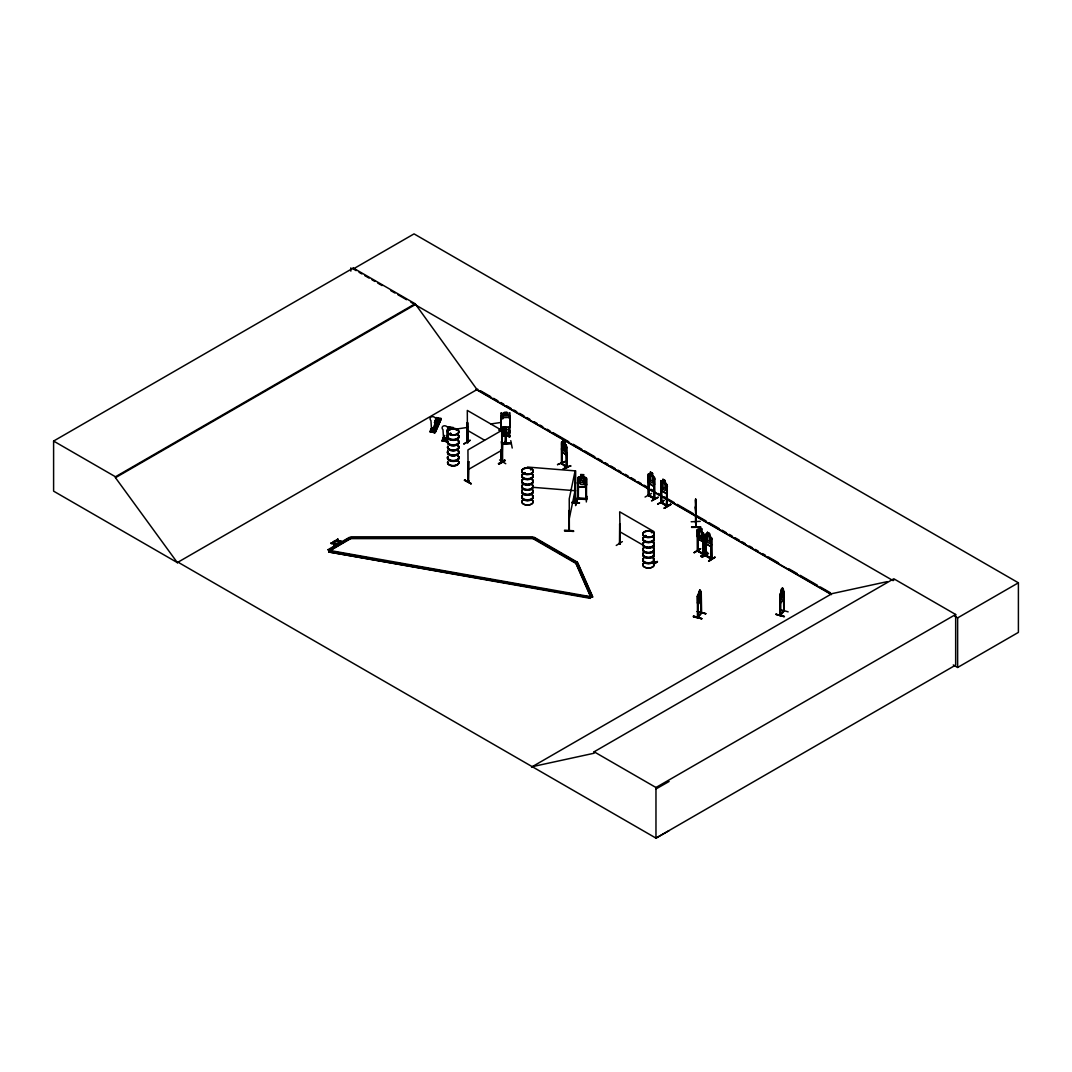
<?xml version="1.0" encoding="UTF-8"?>
<svg xmlns="http://www.w3.org/2000/svg" width="1072" height="1072" viewBox="0 0 1072 1072"><rect width="100%" height="100%" fill="white"/><g stroke="black" fill="none" stroke-linecap="round" stroke-linejoin="round"><path stroke-width="1.5" d="M500.932 429.899L500.972 413.162L501.884 413.336L500.972 413.162M501.817 429.872L501.83 426.562M501.87 418.294L501.857 413.122M695.648 508.771L695.715 510.486L695.715 503.974M695.902 514.118L695.46 507.11M564.529 530.184L573.574 530.761M573.52 531.404L564.475 530.828L573.533 531.35M577.647 479.05L578.465 479.09L578.344 499.15L578.545 498.386M576.709 501.575L577.875 495.934L577.151 501.495M577.62 499.123L586.639 499.271L585.66 498.467M577.58 498.132L585.821 498.48M585.701 479.573L585.781 499.472L585.701 479.573L586.518 479.613M586.304 501.977L587.014 496.363M783.404 610.839L779.974 614.832L780.724 615.154L780.59 593.459C782.855 581.011 776.141 613.532 783.351 599.007L783.766 596.139M577.674 477.737L578.625 476.919L585.526 477.308L586.505 478.219L586.612 484.691L585.58 487.144L578.585 486.822L577.674 484.343L577.781 477.777L577.62 499.07L586.491 499.458L586.518 478.166L583.637 477.201L583.637 474.695L580.649 474.628L583.637 474.695M577.674 484.343L578.666 486.728M578.599 486.809L585.593 487.077L586.612 484.691M580.649 477.067L578.625 476.973M583.637 477.201L585.017 478.152L585.017 482.708L583.53 484.598L580.756 484.464L579.255 482.454L579.255 477.898L580.756 477.147L580.662 474.561M695.916 526.513L695.929 521.89M695.822 526.566L696.224 506.667M433.262 429.296L432.539 430.261M433.061 428.934L432.793 430.287M445.349 438.327L444.398 439.292M701.718 618.678L693.262 616.762L701.745 618.705L693.477 616.092L701.745 618.705M775.994 614.189C801.494 621.599 758.574 609.821 784.275 616.346M568.91 510.929L568.897 530.828L569.004 510.46M574.753 483.097L574.646 503.451L575.061 471.064L569.232 498.909L569.353 530.372M575.101 502.272L575.584 502.728M574.619 503.371L575.007 502.741M574.659 502.674C575.61 500.503 576.16 504.148 574.753 502.875M575.061 502.942L574.847 482.896L575.664 482.963L574.847 482.896M571.845 502.674L579.496 502.862L571.899 502.272M435.245 423.266L436.947 423.815M569.232 518.741L575.061 490.896M449.449 434.053L450.977 433.544L449.449 433.544M450.736 433.463C448.136 434.2 451.781 434.482 450.642 433.302M456.565 429.684L457.047 430.046M524.972 473.181L524.583 472.551M524.838 472.631L525.066 473.462M530.546 469.683L530.801 468.987M530.935 469.71L530.868 469.308M644.607 536.08L645.344 535.531M644.942 536.08L645.719 535.585M651.401 532.395L652.044 532.02L651.588 532.65M575.57 502.031L574.847 502.004M575.597 505.488L576.347 499.874L575.637 505.515M561.473 448.686L561.929 451.58L566.016 454.876L566.646 452.84M697.47 602.799L697.376 596.22L699.882 589.788L699.936 592.387M783.444 610.531L784.155 610.249L779.974 615.556L780.054 594.263L783.364 589.225L783.806 611.402L783.833 610.102L783.404 610.638M654.577 484.276L653.84 486.38L648.882 483.512L648.225 474.172L650.409 474.467M711.62 544.549L710.897 546.64L705.925 543.785L705.282 540.971L706.046 543.692L710.91 546.492M702.951 541.775L703.661 539.819L703.004 541.883L697.993 539.042L697.403 536.201M698.716 593.808L697.805 617.633L701.544 612.97M697.926 604.568L697.51 602.732L697.899 604.688L700.807 600.963L700.74 591.154L701.276 613.305L697.43 617.512L697.926 616.842M701.544 612.259L701.235 612.621M779.974 615.556L780.724 614.43L780.309 615.167M780.697 615.221L780.724 614.43M780.389 595.295L780.295 615.676L784.155 610.973L784.074 591.128L783.739 611.388M445.081 438.461L444.317 439.131M444.813 438.073L444.907 438.944M432.78 427.902C429.135 438.796 430.73 425.584 431.386 430.046L435.111 430.596L435.46 429.617L435.46 430.904L431.051 430.261L431.051 428.961M430.462 431.815L431.641 428.907M434.709 422.006L436.545 417.611L441.316 418.857L435.165 432.659L441.208 418.857L436.317 418.147M430.381 431.802L432.311 427.674M432.592 427.889L430.756 432.016M432.512 429.028L430.957 432.056L432.552 429.189M434.951 423.52L437.403 418L431.52 432.137M435.607 422.288L437.456 418.147L436.545 417.611M432.458 430.167L432.86 429.028M432.699 430.113L433.128 429.242M433.302 429.658L431.962 429.457M434.307 432.539L439.145 420.01M433.745 432.458L440.096 418.388L434.214 432.525M435.46 429.617L435.165 432.659M434.602 432.579L440.954 418.268M434.83 432.431L440.726 418.79M447.225 441.771L442.468 440.78L443.084 438.086L443.433 439.172L447.158 439.721L447.158 438.689M442.146 441.048L444.572 435.513L442.146 441.048L444.344 436.8M446.756 431.132L448.592 426.736L453 427.648L452.384 429.041L447.962 428.385L452.384 428.787L453 427.38M442.79 441.141L444.625 437.001M443.996 438.569L445.403 438.649L445.349 440.94L444.049 440.619L444.049 438.448L445.403 438.649M442.428 440.927L443.326 440.914L444.545 438.153M447.614 431.252L449.449 427.112M444.813 439.172L444.625 438.555M446.582 439.694L447.198 430.234A3.042 2.399 23.9 0 0 447.145 426.83A3.042 2.399 23.9 0 0 442.991 426.214A3.042 2.399 23.9 0 0 442.991 429.725L443.594 439.373M447.238 438.542L446.059 441.45M446.877 441.423L447.506 438.743L446.635 441.704M442.468 439.48L442.803 440.565L446.542 441.115L447.158 439.721M651.535 493.455L645.049 497.046M657.645 504.349L664.144 500.329L657.699 504.041M702.08 557.346L708.525 553.313L702.133 557.025M463.895 444.063L470.246 440.351M622.363 541.601L616.253 545.46M694.2 552.643L700.552 548.931M467.017 442.428L467.312 422.462L467.7 442.816L467.03 441.664L467.74 442.079M500.771 461.201L501.508 462.3L501.669 442.294M501.736 461.442L502.004 462.474L501.669 430.247L467.312 410.415L467.446 442.294M501.723 462.099L501.013 461.764M619.603 543.651C621.505 545.233 617.566 542.352 620.326 543.343M654.027 562.72C652.593 561.808 655.407 563.966 653.438 563.189A5.668 3.27 0 0 1 648.493 567.999A5.668 3.27 0 0 1 643.589 563.081A5.695 3.283 0 0 0 648.493 568.12A5.695 3.283 0 0 0 653.424 563.202L654.027 531.645L619.683 511.813L620.259 544.027L619.683 523.86L619.482 543.879M697.323 536.241L697.323 529.702L698.073 529.179L703.741 533.32L703.822 554.666L697.323 550.995L698.287 550.499M697.859 551.343L698.207 531.377L697.403 531.176L698.207 531.377M703.366 553.393C706.917 555.577 686.737 545.166 704.036 554.532L703.379 534.325L703.085 554.278L703.379 534.325M654.577 499.056L648.212 495.452L648.466 494.514M648.305 474.132L648.265 495.492L649.069 495.545M652.526 475.7L652.526 473.248L650.342 472.069L649.364 479.398L650.409 481.958L652.392 483.097L653.438 481.757L653.438 477.201L652.392 475.78L654.644 477.777L654.349 498.587M660.821 502.728L661.692 502.875M667.374 505.435L666.637 505.341M667.052 506.346L667.186 485.053L666.409 483.874C654.242 475.914 665.833 485.884 662.952 479.358L665.136 480.537L665.069 483.016L667.253 485.053L667.253 506.373L666.529 505.247M661.035 502.527L667.494 506.225L667.052 505.622M705.229 555.671L711.687 559.37L711.687 538.037L709.57 535.96L709.57 533.521L707.386 532.342L707.466 534.74L705.282 534.432L705.791 556.006M705.885 536.188L705.309 535.853L705.751 556.02L705.47 554.8L711.687 558.646M711.62 558.606L711.902 559.236L705.523 555.51L705.537 535.719M328.782 551.37L350.772 537.997L532.945 537.997L575.892 562.787L590.886 596.756L590.364 598.35L328.782 551.986L590.364 597.734L590.886 596.756L592.602 597.131L584.307 596.206M328.782 551.986L329.305 550.392L328.059 549.668L329.305 551.008L344.112 553.634M701.611 612.929L701.249 593.004L700.86 613.318M468.745 461.764L467.941 461.978L468.745 461.764L468.384 481.475M502.607 462.099L502.527 442.267L501.723 442.481M435.339 423.118L436.746 423.909M437.108 423.896L435.714 423.118M456.082 430.046L456.726 430.019M523.819 472.739L523.685 473.355M644.942 535.826L646.376 536.08M646.255 536.335L645.049 536.523M699.627 590.578L698.77 593.848M698.877 592.334L699.627 591.396M697.792 597.761L697.885 617.552M705.765 613.64L697.497 611.429M697.899 616.306L698.22 617.177L698.14 597.332M700.86 612.809L697.885 616.829M780.59 598.015L781.22 599.181L783.016 594.987L782.52 587.845L781.166 589.386L781.3 591.878M783.364 589.225L782.426 590.27L782.52 587.845M780.041 609.472L788.148 611.857M562.251 463.01L561.782 463.091M566.364 467.084L566.418 447.292L566.954 467.553L561.366 463.426L566.699 467.66L566.646 446.327L564.877 444.116L564.957 441.637L563.215 440.244L562.318 447.506L563.189 450.16L564.823 451.473L565.694 450.213L564.957 441.637M562.237 463.761L561.701 443.5L562.184 463.694M561.969 463.345L566.512 466.427M504.095 415.025L501.106 415.976L501.16 427.661L510.232 427.259L510.218 417.222M468.585 480.712L467.874 481.127L468.719 480.939M436.947 424.03L436.934 422.998L435.5 423.212M561.46 463.493L561.473 442.146L563.269 442.803M450.736 433.731L450.052 434.053M651.629 532.342L652.339 532.409M652.232 532.462L651.669 532.235M661.585 480.926L660.848 481.449L661.236 502.567M660.915 481.516L661.625 481.02M697.403 529.782L698.113 529.273M430.073 431.909L434.495 432.552M433.651 432.445L434.508 432.579M448.243 427.232L453.349 427.969M445.778 441.584L446.3 441.664M577.741 498.145L577.714 499.123M577.62 498.4L586.612 498.721M697.323 529.702L697.43 551.062M701.53 541.052L701.664 528.764L701.597 531.243M467.74 442.803L467.901 422.797M501.991 462.447L502.527 442.267M499.592 459.942L505.756 463.72M498.426 463.694L504.858 459.982L498.788 464.31L505.18 460.518L498.467 463.761M620.045 544.161L620.259 524.195M653.344 563.591C654.295 561.259 658.382 562.21 657.19 561.339M657.23 561.674L653.384 563.926L657.27 561.755M653.706 564.207L657.511 561.889M703.969 534.66L703.165 534.459M694.241 552.777L700.646 548.623L694.241 552.361M698.06 550.861L703.755 553.902M707.172 552.375L700.726 556.462M178.113 562.224L177.416 562.639L53.6 491.15L53.6 441.061L353.278 268.04L415.145 303.751L477.013 389.565L831.229 594.076M353.278 268.04L353.278 268.965L414.047 233.884L1018.4 582.806L1018.4 632.386L957.631 667.467L953.289 664.948M53.6 441.061L115.468 476.772L415.145 303.751M669.089 830.639L655.97 838.116L178.032 562.184L177.322 562.586L115.468 477.697L415.145 304.676M177.322 562.586L477.71 389.163M330.953 542.981L333.673 542.995L333.754 543.772L330.953 543.397L333.754 543.37L334.357 545.353L334.343 543.41L337.01 543.826L334.343 543.826L333.633 541.44L333.673 543.41L330.953 543.397M337.935 541.36L335.134 540.569L337.841 540.583L338.538 542.941M337.814 539.028L337.332 539.725L337.814 539.028L339.033 542.66M333.151 542.137L333.633 541.44M335.134 540.985L337.841 540.998L338.538 542.539M334.853 544.656L334.357 545.353M341.191 541.414L338.524 541.414L338.444 540.636L341.191 541.012M328.059 549.668L349.526 537.273L350.772 537.997M329.493 549.467L349.526 537.889L350.772 538.613L532.945 538.613L575.892 563.403L590.886 597.385M467.941 469.75L502.299 449.918M329.305 551.008L350.772 538.613L350.772 536.978L532.945 536.978L532.945 538.613L534.204 537.889L561.393 553.594M532.945 537.997L534.204 537.273L577.138 562.063L575.892 563.403L577.138 562.063M648.908 473.677L653.866 476.544M649.069 495.599L648.493 475.459L648.707 495.746M650.409 472.203L652.526 473.248M648.225 480.712L648.882 483.512M654.027 498.775L654.215 478.755L654.858 498.962L648.466 495.237M654.791 479.09L653.987 478.889M662.952 479.358L661.973 486.675L663.032 489.234L665.002 490.373L666.06 489.033L666.06 484.477L665.002 480.618L663.032 479.479M661.102 482.735L661.531 503.076M660.848 487.988L661.625 490.708L666.476 493.509M666.596 486.165L667.4 486.38L666.596 486.165L666.637 506.064M660.915 487.948L661.571 490.748M653.987 498.721L654.215 483.713M667.253 491.606L666.462 493.656L661.491 490.788M658.061 497.167L651.535 500.892L658.315 497.328M667.079 505.595L661.035 501.803L661.33 503.036M666.529 505.448L661.746 502.433M666.529 505.971L666.824 492.651M670.63 504.108L664.144 508.168L670.616 504.068M664.184 508.101L670.67 504.456M664.493 508.329L670.911 504.59M707.386 532.342L706.408 539.658L707.466 542.231L709.436 543.37L710.495 542.017L710.495 537.461L709.436 533.601L707.466 532.462M705.952 533.95L711.62 538.077L711.594 559.37M711.031 539.162L711.835 539.363L711.031 539.162L711.513 559.303M705.885 556.02L706.113 542.673M711.848 558.445L710.977 559.021L711.259 545.635M710.964 558.432L706.18 555.417M708.579 561.165L715.051 557.065L708.927 561.326M531.551 767.096L831.939 593.66L887.281 581.627M532.248 766.681L594.116 753.227L594.116 751.794L893.793 578.773L955.661 614.484L955.661 665.096L655.97 838.116L655.97 787.505L955.661 614.484M893.793 580.207L893.097 580.622L410.831 302.183M954.763 616.226L957.631 617.887L1018.4 582.806M655.97 788.952L669.089 781.475M695.554 521.85L695.956 527.049L695.554 502.018M502.165 461.978L502.299 430.086L467.941 449.918L468.156 481.985L468.169 462.099M468.303 481.931L468.812 481.047M525.025 473.355L523.873 473.355M645.223 535.558L644.862 536.429M563.135 442.709L563.135 440.27M561.969 441.865L566.083 444.987M566.9 447.681L566.163 447.399M561.929 451.58L566.016 454.876M557.52 464.632L564.944 461.536M563.416 469.335L570.559 465.704L563.162 469.067M468.424 481.489L468.518 461.643M444.746 438.167L444.652 438.81M456.806 430.368L456.565 430.301M451.861 427.795L453.335 427.983M699.534 530.158L698.462 530.372L698.462 534.928L699.534 537.487L701.53 538.613L702.602 537.26L702.602 532.704L701.53 531.283M620.058 543.477L619.375 543.089M654.148 497.837L654.429 499.056M450.186 429.979L446.93 430.73M455.077 429.256L468.102 427.326M490.896 423.949L500.664 422.502M575.892 562.787L577.607 562.532L592.602 596.501M575.892 563.403L577.607 563.148L592.602 597.131M697.617 550.874L697.617 531.042M697.939 551.343L697.993 531.511M703.433 554.157L703.969 554.412M648.801 495.036L648.185 494.688M648.587 495.304L648.493 475.459M661.102 502.567L661.102 487.693M705.349 555.015L705.952 555.336M502.701 419.018L504.081 412.532L507.056 412.398L506.976 414.971L508.463 415.722M504.095 412.586L507.069 412.452M508.999 412.827C510.62 412.117 507.378 415.547 509.026 418M507.069 414.891L510.044 415.614L510.232 427.259M502.058 415.119L508.999 414.81M504.188 415.909L506.976 415.789M510.232 417.343L501.16 417.745M501.147 427.554L510.218 427.138M499.271 430.569L499.74 429.336M508.852 430.14L508.356 428.921L509.749 435.929M504.912 430.81L504.992 433.463L505.756 433.423L505.542 430.783M504.992 431.4L504.684 427.741M501.843 432.565L508.905 432.257L508.838 433.798L501.696 434.12M501.696 432.874L509.95 432.914L501.884 433.276M501.843 432.981L509.91 432.619M508.798 433.517L503.76 433.731L503.719 427.112M509.79 435.688L501.776 436.103L509.79 435.889M509.321 435.942L508.396 428.947L509.28 437.148L509.763 435.54M510.781 440.659L512.215 448.042M505.917 442.749L505.046 442.79L505.046 441.557L505.917 441.517L506.064 443.848L505.863 427.916M505.18 442.642L506.064 442.602M501.575 443.352L511.089 442.924L511.13 443.634L501.602 444.049M501.602 443.647L511.13 443.218M501.575 443.768L511.089 443.339M695.527 522.345L695.688 498.976L695.782 504.845M695.715 503.143L695.902 504.309M695.902 504.255L695.849 505.729L695.5 500.235M691.159 521.769L700.244 521.354M691.561 526.781L700.659 526.861M700.686 527.223L691.574 527.424M575.517 503.023L575.664 470.916L527.545 467.057M350.772 537.595L532.945 537.595M561.875 463.828L561.701 443.5M571.912 502.54L579.456 503.049M532.516 487.291L575.664 490.748M335.134 540.569L337.935 540.945L337.332 539.31M334.263 543.048L337.01 543.424M337.01 543.826L334.263 543.45L333.633 541.856M434.334 422.582L438.743 423.494L435.808 423.065M435.178 424.204L438.126 424.901L435.178 424.458M430.421 430.368L430.77 431.44L434.495 432.003L434.495 430.971M447.506 440.029L443.084 439.373L443.084 438.086M446.877 440.136L446.542 441.115M329.305 550.392L590.886 596.756M347.408 554.224L350.691 554.8M353.988 555.39L362.215 556.837M365.498 557.427L368.795 558.016M372.078 558.592L375.374 559.182M383.602 560.629L386.885 561.219M390.181 561.795L393.464 562.385M396.761 562.974L404.988 564.421M408.271 565.011L411.568 565.587M414.851 566.177L429.658 568.803M432.954 569.379L459.272 574.043M462.568 574.632L477.375 577.259M480.658 577.835L495.465 580.461M498.761 581.051L513.568 583.677M516.851 584.253L531.658 586.88M534.955 587.469L538.238 588.046M541.534 588.635L549.762 590.082M553.045 590.672L556.341 591.248M559.624 591.838L562.921 592.427M566.217 593.004L574.431 594.464M577.728 595.04L581.011 595.63M524.838 472.886L523.819 473.462M444.987 438.756L444.96 438.421M699.976 592.253L699.842 589.922M697.376 596.22L700.833 591.181L699.882 592.226L699.842 599.677L698.676 601.137L698.046 599.972M705.778 613.666L697.296 611.723M697.336 611.616L705.59 613.787M703.433 553.433L703.728 554.666M566.552 467.593L566.418 452.25M701.664 528.764L699.467 527.598L699.534 539.926M699.534 527.719L701.53 528.844M699.534 530.975L701.53 532.101M699.534 535.531L701.53 536.657M501.08 441.972L501.937 442.615M469.978 440.257L463.935 443.781M353.278 268.965L356.159 270.626M359.04 272.288L361.921 273.95M364.788 275.611L369.103 278.104M371.984 279.765L374.865 281.427M377.746 283.088L382.061 285.581M390.69 290.566L395.005 293.058M397.886 294.72L406.516 299.691M649.002 483.418L653.866 486.232M480.604 390.824L490.721 396.667M493.616 398.342L497.957 400.848M500.838 402.509L503.733 404.184M506.627 405.846L510.969 408.352M513.863 410.027L516.744 411.702M519.639 413.363L523.98 415.869M526.875 417.544L529.756 419.206M534.097 421.711L536.992 423.386M539.886 425.048L542.767 426.723M547.109 429.229L550.003 430.89M552.897 432.565L568.803 441.744M573.131 444.25L581.815 449.262M584.696 450.923L594.826 456.766M597.707 458.441L602.049 460.947M604.943 462.608L607.837 464.283M610.732 465.958L615.06 468.451M617.954 470.126L620.849 471.801M625.177 474.293L628.071 475.968M630.966 477.643L635.307 480.149M638.202 481.81L641.083 483.485M643.977 485.147L648.319 487.653M651.213 489.328L654.094 490.989M658.436 493.495L661.33 495.17M664.225 496.832L674.342 502.674M677.236 504.349L693.142 513.528M696.023 515.203L706.153 521.046M709.034 522.707L719.165 528.563M722.046 530.225L726.387 532.73M729.282 534.405L732.176 536.067M735.07 537.742L739.399 540.248M742.293 541.909L745.187 543.584M749.516 546.09L752.41 547.752M755.304 549.427L758.199 551.088M762.54 553.594L765.421 555.269M768.316 556.931L778.433 562.787M788.563 568.629L797.233 573.627M800.127 575.302L817.48 585.312M820.361 586.987L830.492 592.829M476.062 389.431L666.087 499.137M668.982 500.812L831.443 594.612M660.875 502.701L667.186 506.346M467.312 430.247L484.49 440.163M619.683 531.645L644.004 545.688M564.261 555.242L577.138 562.679M594.116 751.794L655.97 787.505M695.527 501.508L695.594 498.976M508.959 414.891L509.95 415.655M570.827 466.32L570.532 465.663L563.162 468.799M557.547 464.605L565.172 461.402M700.74 556.06L707.131 552.308M708.619 560.803L715.011 557.44M580.207 477.04L585.835 486.554M565.976 445.081L566.565 446.367M696.277 526.566L695.875 521.836M334.343 543.826L334.853 545.072M333.151 541.722L333.673 542.995M779.92 600.816L780.349 602.705M508.999 431.507L509.79 437.135M505.193 427.715L505.595 431.266M504.939 427.313L505.756 433.423M504.51 427.326L505.153 433.423L504.376 427.862M505.113 441.584L505.247 442.602M505.046 441.557L505.18 443.888L505.234 427.045M695.594 506.922L695.715 508.53M695.527 506.064L695.594 508.878M957.631 617.887L957.631 667.467M701.128 612.139L701.155 613.398M697.416 596.193L697.47 617.566M661.679 488.028L661.746 502.942M654.496 477.804L654.496 484.316M652.459 473.288L652.392 475.78M509.883 412.787L509.95 432.914M509.28 435.915L509.28 437.148M508.999 427.701L508.945 432.954M505.997 427.286L506.064 443.848M504.724 427.058L504.765 433.691M504.255 433.718L504.215 427.085L504.188 431.855M503.786 427.38L503.786 433.718M501.08 449.932L500.798 461.885L500.865 450.052M499.311 429.349L499.311 430.529M433.356 429.524C434.843 432.807 430.462 432.163 432.016 429.336M350.852 267.853L350.852 271.136M115.468 476.772L115.468 477.697M458.133 434.535A5.682 3.283 0 0 1 453.965 439.426A5.682 3.283 0 0 1 447.734 435.326M458.133 440.927A5.682 3.283 0 0 1 453.965 445.818A5.682 3.283 0 0 1 447.734 441.718M458.213 440.579A5.762 3.323 0 0 1 453.965 445.55A5.762 3.323 0 0 1 447.654 441.383M458.213 440.297A5.762 3.323 0 0 1 453.965 445.269A5.762 3.323 0 0 1 447.654 441.101M458.133 440.002A5.682 3.283 0 0 1 453.965 444.907A5.682 3.283 0 0 1 447.734 440.793M458.213 435.111A5.762 3.323 0 0 1 453.965 440.069A5.762 3.323 0 0 1 447.654 435.915M458.213 434.83A5.762 3.323 0 0 1 453.965 439.788A5.762 3.323 0 0 1 447.654 435.634M458.133 435.46A5.668 3.27 0 0 1 453.952 440.337A5.668 3.27 0 0 1 447.734 436.25M447.721 446.3A5.695 3.283 0 0 0 453.965 450.414A5.655 3.27 0 0 0 458.119 445.55A5.695 3.283 0 0 1 453.965 450.414A5.655 3.27 0 0 1 447.748 446.341M458.106 445.215A5.641 3.256 0 0 1 454.675 449.985A5.641 3.256 0 0 1 447.573 446.836M458.133 451.057A5.668 3.27 0 0 1 453.952 455.935A5.668 3.27 0 0 1 447.734 451.848M458.133 450.133A5.682 3.283 0 0 1 453.965 455.024A5.682 3.283 0 0 1 447.734 450.923M458.133 456.525A5.682 3.283 0 0 1 453.965 461.416A5.682 3.283 0 0 1 447.734 457.315M458.213 456.176A5.762 3.323 0 0 1 453.965 461.148A5.762 3.323 0 0 1 447.654 456.98M458.213 455.895A5.762 3.323 0 0 1 453.965 460.866A5.762 3.323 0 0 1 447.654 456.699M458.213 450.709A5.762 3.323 0 0 1 453.965 455.667A5.762 3.323 0 0 1 447.654 451.513M458.213 450.428A5.762 3.323 0 0 1 453.965 455.386A5.762 3.323 0 0 1 447.654 451.232M458.133 455.6A5.682 3.283 0 0 1 453.965 460.504A5.682 3.283 0 0 1 447.734 456.391M458.133 461.094A5.682 3.283 0 0 1 453.965 465.985A5.682 3.283 0 0 1 447.734 461.885M447.761 461.59A5.641 3.256 0 0 0 453.952 465.663A5.641 3.256 0 0 0 458.106 460.813A5.655 3.27 0 0 1 454.675 465.583A5.655 3.27 0 0 1 447.56 462.421M458.119 446.032A5.655 3.27 0 0 1 454.675 450.816A5.655 3.27 0 0 1 447.56 447.667M653.491 542.874A5.762 3.323 0 0 1 648.493 547.859A5.762 3.323 0 0 1 643.508 542.874M653.411 543.209A5.668 3.27 0 0 1 648.493 548.127A5.668 3.27 0 0 1 643.589 543.209M653.424 547.604A5.695 3.283 0 0 1 648.493 552.522A5.695 3.283 0 0 1 643.575 547.604M653.424 547.779A5.682 3.283 0 0 1 648.493 552.696A5.682 3.283 0 0 1 643.575 547.779M653.491 537.394A5.762 3.323 0 0 1 648.493 542.378A5.762 3.323 0 0 1 643.508 537.394M653.424 542.285A5.682 3.283 0 0 1 648.493 547.216A5.682 3.283 0 0 1 643.575 542.285M653.424 537.742A5.682 3.283 0 0 1 648.493 542.66A5.682 3.283 0 0 1 643.575 537.742M653.491 542.593A5.762 3.323 0 0 1 648.493 547.578A5.762 3.323 0 0 1 643.508 542.593M653.491 537.112A5.762 3.323 0 0 1 648.493 542.097A5.762 3.323 0 0 1 643.508 537.112M653.424 536.817A5.682 3.283 0 0 1 648.493 541.735A5.682 3.283 0 0 1 643.575 536.817M653.491 558.472A5.762 3.323 0 0 1 648.493 563.457A5.762 3.323 0 0 1 643.508 558.472M653.424 558.807A5.682 3.283 0 0 1 648.493 563.725A5.682 3.283 0 0 1 643.575 558.807M653.397 548.315A5.655 3.27 0 0 1 648.493 553.206A5.655 3.27 0 0 1 643.602 548.315M653.424 548.02A5.695 3.283 0 0 1 648.493 552.951A5.695 3.283 0 0 1 643.575 548.02M653.491 552.991A5.762 3.323 0 0 1 648.493 557.976A5.762 3.323 0 0 1 643.508 552.991M653.424 557.882A5.682 3.283 0 0 1 648.493 562.813A5.682 3.283 0 0 1 643.575 557.882M653.424 553.34A5.682 3.283 0 0 1 648.493 558.257A5.682 3.283 0 0 1 643.575 553.34M653.491 558.19A5.762 3.323 0 0 1 648.493 563.175A5.762 3.323 0 0 1 643.508 558.19M653.491 552.71A5.762 3.323 0 0 1 648.493 557.695A5.762 3.323 0 0 1 643.508 552.71M653.424 552.415A5.682 3.283 0 0 1 648.493 557.333A5.682 3.283 0 0 1 643.575 552.415M532.449 479.894A5.762 3.323 0 0 1 527.451 484.879A5.762 3.323 0 0 1 522.466 479.894M532.369 480.229A5.668 3.27 0 0 1 527.451 485.147A5.668 3.27 0 0 1 522.546 480.229M532.382 484.624A5.695 3.283 0 0 1 527.451 489.556A5.695 3.283 0 0 1 522.533 484.624M532.382 484.866A5.695 3.283 0 0 1 527.451 489.783A5.695 3.283 0 0 1 522.533 484.866M532.449 474.414A5.762 3.323 0 0 1 527.451 479.412A5.762 3.323 0 0 1 522.466 474.414M532.382 479.318A5.682 3.283 0 0 1 527.451 484.236A5.682 3.283 0 0 1 522.533 479.318M532.369 474.762A5.668 3.27 0 0 1 527.451 479.666A5.668 3.27 0 0 1 522.546 474.762M532.449 479.613A5.762 3.323 0 0 1 527.451 484.598A5.762 3.323 0 0 1 522.466 479.613M532.449 474.132A5.762 3.323 0 0 1 527.451 479.13A5.762 3.323 0 0 1 522.466 474.132M532.382 473.837A5.682 3.283 0 0 1 527.451 478.755A5.682 3.283 0 0 1 522.533 473.837M532.449 495.492A5.762 3.323 0 0 1 527.451 500.477A5.762 3.323 0 0 1 522.466 495.492M532.382 495.827A5.682 3.283 0 0 1 527.451 500.745A5.682 3.283 0 0 1 522.533 495.827M532.355 485.335A5.655 3.27 0 0 1 527.451 490.226A5.655 3.27 0 0 1 522.56 485.335M532.382 485.04A5.695 3.283 0 0 1 527.451 489.971A5.695 3.283 0 0 1 522.533 485.04M532.449 490.011A5.762 3.323 0 0 1 527.451 495.009A5.762 3.323 0 0 1 522.466 490.011M532.382 494.916A5.682 3.283 0 0 1 527.451 499.833A5.682 3.283 0 0 1 522.533 494.916M532.369 490.36A5.668 3.27 0 0 1 527.451 495.264A5.668 3.27 0 0 1 522.546 490.36M532.449 495.21A5.762 3.323 0 0 1 527.451 500.195A5.762 3.323 0 0 1 522.466 495.21M532.449 489.73A5.762 3.323 0 0 1 527.451 494.728A5.762 3.323 0 0 1 522.466 489.73M532.382 489.435A5.682 3.283 0 0 1 527.451 494.353A5.682 3.283 0 0 1 522.533 489.435M435.152 421.108L434.495 430.676L431.56 430.247L430.944 420.599A3.042 2.399 23.9 0 1 430.944 417.088A3.042 2.399 23.9 0 1 435.111 417.705A3.042 2.399 23.9 0 1 435.111 421.216L435.152 421.108M464.404 480.229L471.238 483.753L464.431 480.202M464.712 479.988L471.238 483.753L464.699 480.028M653.92 497.957C662.121 501.763 638.47 489.743 653.987 498.024M699.842 593.164L698.676 594.638L698.676 599.181L699.842 597.72L699.842 593.164M782.171 588.622L781.421 590.377L782.171 588.622M782.386 591.208L781.22 592.669L781.22 597.225L782.386 595.764L782.386 591.208M506.466 412.961L504.684 413.042L504.684 413.859L506.466 413.779L506.466 412.961M509.91 430.971L508.945 431.306L509.91 430.971M583.034 475.218L581.252 475.137L581.252 475.955L583.034 476.035L583.034 475.218M583.53 478.085L580.756 477.965L580.756 482.521L583.53 482.641L583.53 478.085M440.337 419.661L435.929 419.005L440.337 419.661M439.922 420.599L435.513 419.943L439.922 420.599M439.306 421.993L434.884 421.35L439.306 421.993M701.168 529.059L699.895 528.335L701.168 529.863L701.168 529.059M652.031 473.543L650.771 472.806L652.031 474.347L652.031 473.543M664.653 480.819L663.38 480.082L664.653 481.636L664.653 480.819M652.392 476.584L650.409 475.445L650.409 480.001L652.392 481.14L652.392 476.584M665.002 483.874L663.032 482.735L663.032 487.291L665.002 488.43L665.002 483.874M709.088 533.802L707.815 533.079L709.088 534.62L709.088 533.802M709.436 536.858L707.466 535.719L707.466 540.275L709.436 541.414L709.436 536.858M564.529 441.878L563.483 441.034L564.529 442.696L564.529 441.878M564.823 444.96L563.189 443.661L563.189 448.203L564.823 449.516L564.823 444.96M450.387 434.415A5.655 3.27 0 0 0 458.87 431.587A5.655 3.27 0 0 0 450.387 428.76A5.655 3.27 0 0 0 450.387 434.415M450.387 434.897A5.655 3.27 0 0 0 458.87 432.07A5.655 3.27 0 0 0 450.387 429.229A5.655 3.27 0 0 0 450.387 434.897M450.374 434.616A5.695 3.283 0 0 0 458.91 431.761A5.695 3.283 0 0 0 450.374 428.921A5.695 3.283 0 0 0 450.374 434.616M645.652 536.737A5.682 3.283 0 0 0 654.188 533.896A5.682 3.283 0 0 0 645.652 531.055A5.682 3.283 0 0 0 645.652 536.737M645.666 537.179A5.655 3.27 0 0 0 654.161 534.352A5.655 3.27 0 0 0 645.666 531.524A5.655 3.27 0 0 0 645.666 537.179M645.652 536.911A5.695 3.283 0 0 0 654.188 534.07A5.695 3.283 0 0 0 645.652 531.216A5.695 3.283 0 0 0 645.652 536.911M524.61 473.757A5.682 3.283 0 0 0 533.132 470.916A5.682 3.283 0 0 0 524.61 468.075A5.682 3.283 0 0 0 524.61 473.757M524.623 474.199A5.655 3.27 0 0 0 533.119 471.372A5.655 3.27 0 0 0 524.623 468.544A5.655 3.27 0 0 0 524.623 474.199M524.61 473.931A5.695 3.283 0 0 0 533.146 471.09A5.695 3.283 0 0 0 524.61 468.236A5.695 3.283 0 0 0 524.61 473.931M527.451 504.992A5.655 3.27 0 0 0 532.355 500.101A5.695 3.283 0 0 1 527.451 505.153A5.695 3.283 0 0 1 522.533 500.222A5.655 3.27 0 0 0 527.451 504.992"/></g></svg>
